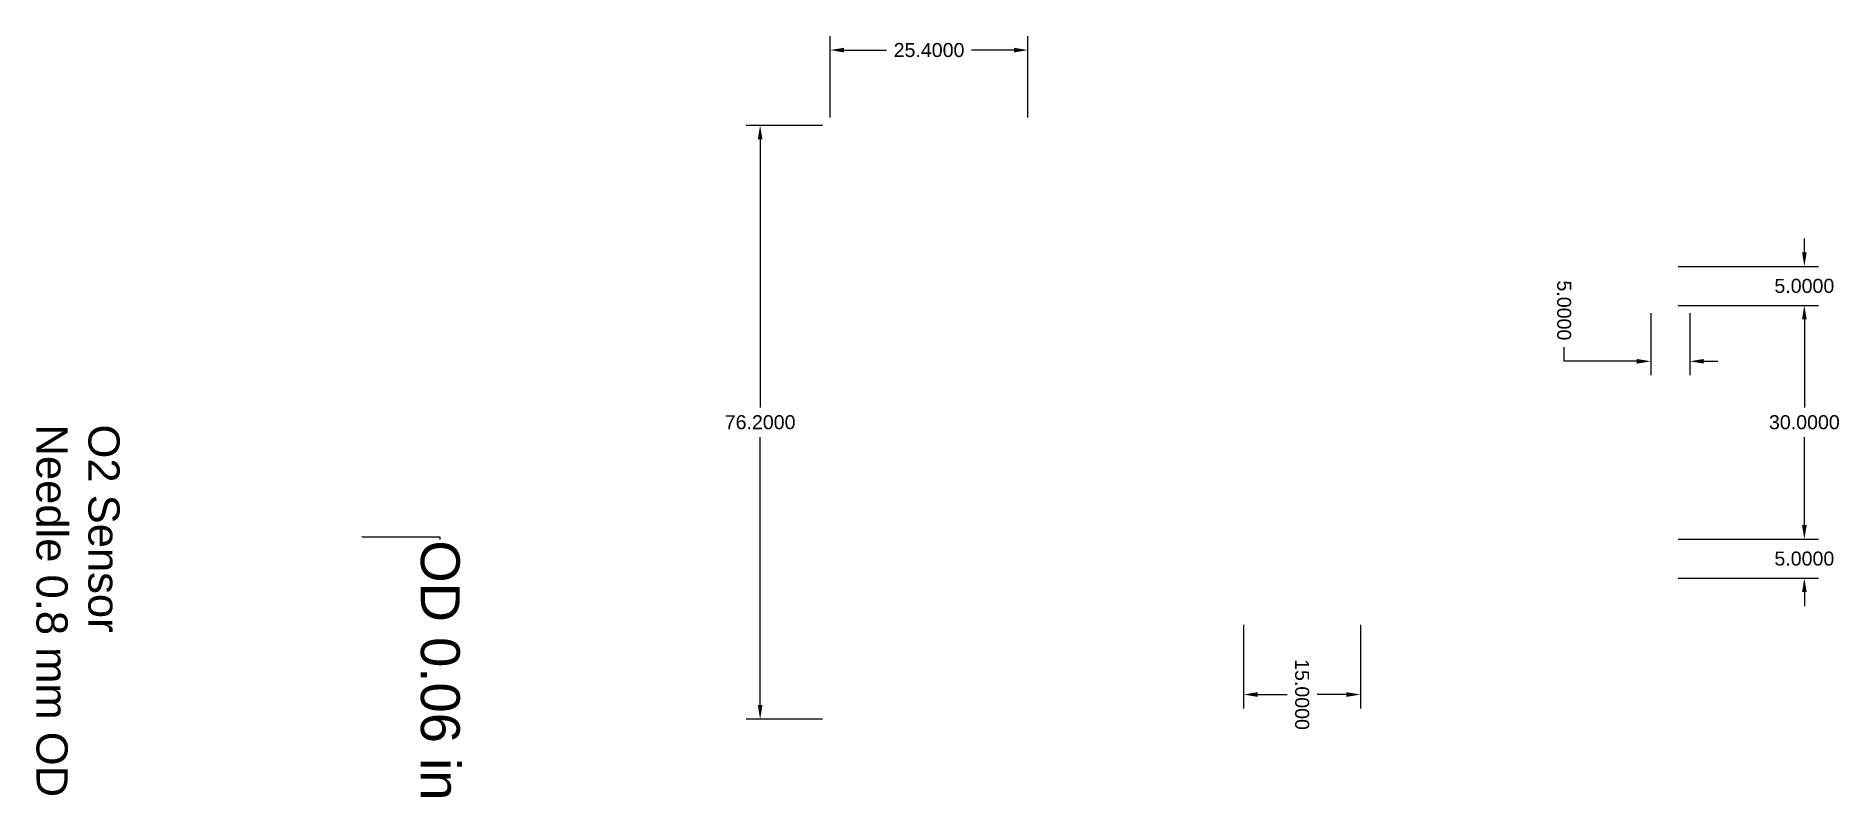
# Model space of a CAD drawing. Header units: inches. Extents: x -110 to 121, y -368 to 58.
# Drawn here: x -110.4 to 121.1, y -39.3 to 58.4 of the extents above.
import ezdxf
from ezdxf import colors
from ezdxf.entities.mleader import LeaderData, LeaderLine
from ezdxf.math import Vec2, Vec3

# ---------------------------------------------------------------- set-up
doc = ezdxf.new("R2010")
doc.units = ezdxf.units.IN
doc.header["$MEASUREMENT"] = 0
doc.layers.add('Chamber', color=210, linetype='Continuous')
doc.styles.get("Standard").update_dxf_attribs({"font": 'arial.ttf'})
doc.dimstyles.get("Standard").update_dxf_attribs({"dimtxt": 1.8, "dimasz": 1.8, "dimexe": 1.8, "dimexo": 1, "dimgap": 1, "dimtad": 0, "dimtih": 1, "dimtoh": 1, "dimdec": 4, "dimzin": 0, "dimdsep": 46, "dimtxsty": 'Standard', "dimcen": 0.09, "dimclrd": 2, "dimclre": 2, "dimclrt": 3, "dimadec": 0, "dimazin": 0, "dimtfac": 1, "dimtdec": 4, "dimtofl": 0, "dimtmove": 0, "dimatfit": 3, "dimfxl": 1, "dimtfillclr": 3, "dimtolj": 1, "dimtzin": 0, "dimarcsym": 0})

# ---------------------------------------------------------------- blocks, each defined once
blk = doc.blocks.new('*D1')
at = {"color": 2, "lineweight": -2, "transparency": 16777216}
for p, q in [((-8.44, 47.93), (-8.44, 58.4)), ((16.96, 47.93), (16.96, 58.4)), ((-6.64, 56.6), (-1.19, 56.6)), ((15.16, 56.6), (9.71, 56.6))]:
    blk.add_line(p, q, dxfattribs=at)
at = {"color": 2, "transparency": 16777216}
for points in [[(-6.64, 56.9), (-6.64, 56.3), (-8.44, 56.6)], [(15.16, 56.9), (15.16, 56.3), (16.96, 56.6)]]:
    blk.add_solid(points, dxfattribs=at)
at = {"layer": 'Defpoints', "color": 0, "transparency": 16777216}
for p in [(-8.44, 56.6), (-8.44, 46.93, 1.02), (16.96, 46.93, 1.02)]:
    blk.add_point(p, dxfattribs=at)
at = {"color": 3, "transparency": 16777216, "insert": (4.26, 56.6), "char_height": 1.8, "attachment_point": 5}
blk.add_mtext('\\A1;25.4000', dxfattribs=at)
blk = doc.blocks.new('*D2')
at = {"color": 2, "lineweight": -2, "transparency": 16777216}
for p, q in [((-9.44, 46.93), (-19.23, 46.93)), ((-17.43, 45.13), (-17.43, 10.75)), ((-17.43, -27.47), (-17.43, 6.91)), ((-9.44, -29.27), (-19.23, -29.27))]:
    blk.add_line(p, q, dxfattribs=at)
at = {"color": 2, "transparency": 16777216}
for points in [[(-17.73, 45.13), (-17.13, 45.13), (-17.43, 46.93)], [(-17.73, -27.47), (-17.13, -27.47), (-17.43, -29.27)]]:
    blk.add_solid(points, dxfattribs=at)
at = {"layer": 'Defpoints', "color": 0, "transparency": 16777216}
for p in [(-8.44, 46.93), (-17.43, -29.27), (-8.44, -29.27)]:
    blk.add_point(p, dxfattribs=at)
at = {"color": 3, "transparency": 16777216, "insert": (-17.43, 8.83), "char_height": 1.8, "attachment_point": 5}
blk.add_mtext('\\A1;76.2000', dxfattribs=at)
blk = doc.blocks.new('*D8')
at = {"color": 2, "lineweight": -2, "transparency": 16777216}
for p, q in [((96.93, 22.83), (96.93, 14.86)), ((101.93, 22.83), (101.93, 14.86)), ((85.79, 16.66), (85.79, 18.46)), ((95.13, 16.66), (85.79, 16.66)), ((103.73, 16.66), (105.53, 16.66))]:
    blk.add_line(p, q, dxfattribs=at)
at = {"color": 2, "transparency": 16777216}
for points in [[(95.13, 16.96), (95.13, 16.36), (96.93, 16.66)], [(103.73, 16.96), (103.73, 16.36), (101.93, 16.66)]]:
    blk.add_solid(points, dxfattribs=at)
at = {"layer": 'Defpoints', "color": 0, "transparency": 16777216}
for p in [(96.93, 23.83, 1), (101.93, 23.83, 1), (101.93, 16.66)]:
    blk.add_point(p, dxfattribs=at)
at = {"color": 3, "transparency": 16777216, "insert": (85.79, 23.19), "char_height": 1.8, "attachment_point": 5, "rotation": 270}
blk.add_mtext('\\A1;5.0000', dxfattribs=at)
blk = doc.blocks.new('*D9')
at = {"color": 2, "lineweight": -2, "transparency": 16777216}
for p, q in [((116.64, 30.63), (116.64, 32.43)), ((100.43, 28.83), (118.44, 28.83)), ((100.43, 23.83), (118.44, 23.83)), ((116.64, 22.03), (116.64, 20.23))]:
    blk.add_line(p, q, dxfattribs=at)
at = {"color": 2, "transparency": 16777216}
for points in [[(116.34, 30.63), (116.94, 30.63), (116.64, 28.83)], [(116.34, 22.03), (116.94, 22.03), (116.64, 23.83)]]:
    blk.add_solid(points, dxfattribs=at)
at = {"layer": 'Defpoints', "color": 0, "transparency": 16777216}
for p in [(99.43, 28.83, 1), (116.64, 28.83), (99.43, 23.83, 1)]:
    blk.add_point(p, dxfattribs=at)
at = {"color": 3, "transparency": 16777216, "insert": (116.64, 26.33), "char_height": 1.8, "attachment_point": 5}
blk.add_mtext('\\A1;5.0000', dxfattribs=at)
blk = doc.blocks.new('*D10')
at = {"color": 2, "lineweight": -2, "transparency": 16777216}
for p, q in [((116.64, -4.37), (116.64, -2.57)), ((100.43, -6.17), (118.44, -6.17)), ((100.43, -11.17), (118.44, -11.17)), ((116.64, -12.97), (116.64, -14.77))]:
    blk.add_line(p, q, dxfattribs=at)
at = {"color": 2, "transparency": 16777216}
for points in [[(116.34, -4.37), (116.94, -4.37), (116.64, -6.17)], [(116.34, -12.97), (116.94, -12.97), (116.64, -11.17)]]:
    blk.add_solid(points, dxfattribs=at)
at = {"layer": 'Defpoints', "color": 0, "transparency": 16777216}
for p in [(99.43, -6.17, 1), (99.43, -11.17, 1), (116.64, -11.17)]:
    blk.add_point(p, dxfattribs=at)
at = {"color": 3, "transparency": 16777216, "insert": (116.64, -8.67), "char_height": 1.8, "attachment_point": 5}
blk.add_mtext('\\A1;5.0000', dxfattribs=at)
blk = doc.blocks.new('*D11')
at = {"color": 2, "lineweight": -2, "transparency": 16777216}
for p, q in [((100.43, 23.83), (118.44, 23.83)), ((116.64, 22.03), (116.64, 10.75)), ((116.64, -4.37), (116.64, 6.91)), ((100.43, -6.17), (118.44, -6.17))]:
    blk.add_line(p, q, dxfattribs=at)
at = {"color": 2, "transparency": 16777216}
for points in [[(116.34, 22.03), (116.94, 22.03), (116.64, 23.83)], [(116.34, -4.37), (116.94, -4.37), (116.64, -6.17)]]:
    blk.add_solid(points, dxfattribs=at)
at = {"layer": 'Defpoints', "color": 0, "transparency": 16777216}
for p in [(99.43, 23.83, 1), (99.43, -6.17, 1), (116.64, -6.17)]:
    blk.add_point(p, dxfattribs=at)
at = {"color": 3, "transparency": 16777216, "insert": (116.64, 8.83), "char_height": 1.8, "attachment_point": 5}
blk.add_mtext('\\A1;30.0000', dxfattribs=at)
blk = doc.blocks.new('*D19')
at = {"layer": 'Chamber', "color": 2, "lineweight": -2, "transparency": 16777216}
for p, q in [((44.65, -17.17), (44.65, -27.91)), ((59.65, -17.17), (59.65, -27.91)), ((46.45, -26.11), (50.23, -26.11)), ((57.85, -26.11), (54.07, -26.11))]:
    blk.add_line(p, q, dxfattribs=at)
at = {"layer": 'Chamber', "color": 2, "transparency": 16777216}
for points in [[(46.45, -25.81), (46.45, -26.41), (44.65, -26.11)], [(57.85, -25.81), (57.85, -26.41), (59.65, -26.11)]]:
    blk.add_solid(points, dxfattribs=at)
at = {"layer": 'Defpoints', "color": 0, "transparency": 16777216}
for p in [(44.65, -16.17, -0.52), (59.65, -16.17, -0.52), (59.65, -26.11)]:
    blk.add_point(p, dxfattribs=at)
at = {"layer": 'Chamber', "color": 3, "transparency": 16777216, "insert": (52.15, -26.11), "char_height": 1.8, "attachment_point": 5, "rotation": 270}
blk.add_mtext('\\A1;15.0000', dxfattribs=at)

msp = doc.modelspace()

# ---------------------------------------------------------------- texts
at = {"insert": (-99.66851, 8.54802, 1.30864), "char_height": 4, "attachment_point": 1, "rotation": 270}
msp.add_mtext_dynamic_manual_height_columns('O2 Sensor\\PNeedle 0.8 mm OD', width=113.1335385, gutter_width=20, heights=[0], dxfattribs=at)

# ---------------------------------------------------------------- dimensions: what is measured, and where the dimension line sits
dim = msp.add_linear_dim(base=(-8.43986, 56.60144, -0.40259), p1=(16.96014, 46.93005, 0.61341), p2=(-8.43986, 46.93005, 0.61341), dimstyle='Standard')
dim.commit()
dim.dimension.update_dxf_attribs({"geometry": '*D1', "text_midpoint": (4.26014, 56.60144, -0.40259)})
for base, p1, p2, picture, middle in [((-17.43064, -29.26995, -0.40259), (-8.43986, 46.93005, -0.40259), (-8.43986, -29.26995, -0.40259), '*D2', (-17.43064, 8.83005, -0.40259)), ((116.63614, 28.83005, -0.40259), (99.4283, 23.83005, 0.59741), (99.4283, 28.83005, 0.59741), '*D9', (116.63614, 26.33005, -0.40259)), ((116.63614, -6.16995, -0.40259), (99.4283, 23.83005, 0.59741), (99.4283, -6.16995, 0.59741), '*D11', (116.63614, 8.83005, -0.40259)), ((116.63614, -11.16995, -0.40259), (99.4283, -6.16995, 0.59741), (99.4283, -11.16995, 0.59741), '*D10', (116.63614, -8.66995, -0.40259))]:
    dim = msp.add_linear_dim(base=base, p1=p1, p2=p2, angle=90, dimstyle='Standard')
    dim.commit()
    dim.dimension.update_dxf_attribs({"geometry": picture, "text_midpoint": middle})
dim = msp.add_linear_dim(base=(101.9283, 16.65507, 2.59741), p1=(96.9283, 23.83005, 3.59741), p2=(101.9283, 23.83005, 3.59741), dimstyle='Standard')
dim.commit()
dim.dimension.update_dxf_attribs({"geometry": '*D8', "text_midpoint": (85.78504, 23.18829, 2.59741), "dimtype": 160})
at = {"layer": 'Chamber'}
dim = msp.add_linear_dim(base=(59.65331, -26.11383, 1.11341), p1=(44.65331, -16.16995, 0.59741), p2=(59.65331, -16.16995, 0.59741), dimstyle='Standard', dxfattribs=at)
dim.commit()
dim.dimension.update_dxf_attribs({"geometry": '*D19', "text_midpoint": (52.15331, -26.11383, 1.11341)})

# ---------------------------------------------------------------- leaders
ml = msp.add_multileader_mtext('Standard')
ml.set_content('OD 0.06 in', color=256)
ml.set_leader_properties()
ml.build(insert=Vec2(0, 0))
ml.multileader.update_dxf_attribs({"dogleg_length": 0.36, "arrow_head_size": 0.18})
ctx = ml.context
ctx.base_point, ctx.char_height, ctx.arrow_head_size, ctx.landing_gap_size, ctx.plane_origin, ctx.plane_x_axis, ctx.plane_y_axis = Vec3(-58.53562, -6.23101, 41.79264), 5, 0.18, 0.09, Vec3(-68.7029, -5.87101, 41.79264), Vec3(0, -1), Vec3(1, 0)
notes = []
notes.append((ctx, [(0, (1, 1, 0), (-58.53562, -5.87101, 41.79264), (0, -1), 0.36, [(0, [(-68.7029, -5.87101, 41.79264)], 0, [])])]))
ctx.mtext.insert, ctx.mtext.text_direction, ctx.mtext.rotation, ctx.mtext.flow_direction = Vec3(-55.99299, -6.32101, 41.79264), Vec3(0, -1), 4.71238898, 5
for ctx, leaders in notes:
    for number, flags, end, landing, length, lines in leaders:
        leader = LeaderData()
        leader.index, (leader.has_last_leader_line, leader.has_dogleg_vector, leader.attachment_direction) = number, flags
        leader.last_leader_point, leader.dogleg_vector, leader.dogleg_length = Vec3(end), Vec3(landing), length
        for number, points, colour, breaks in lines:
            line = LeaderLine()
            line.index, line.vertices, line.color, line.breaks = number, Vec3.list(points), colors.encode_raw_color(colour), breaks
            leader.lines.append(line)
        ctx.leaders.append(leader)

doc.saveas('drawing.dxf')
